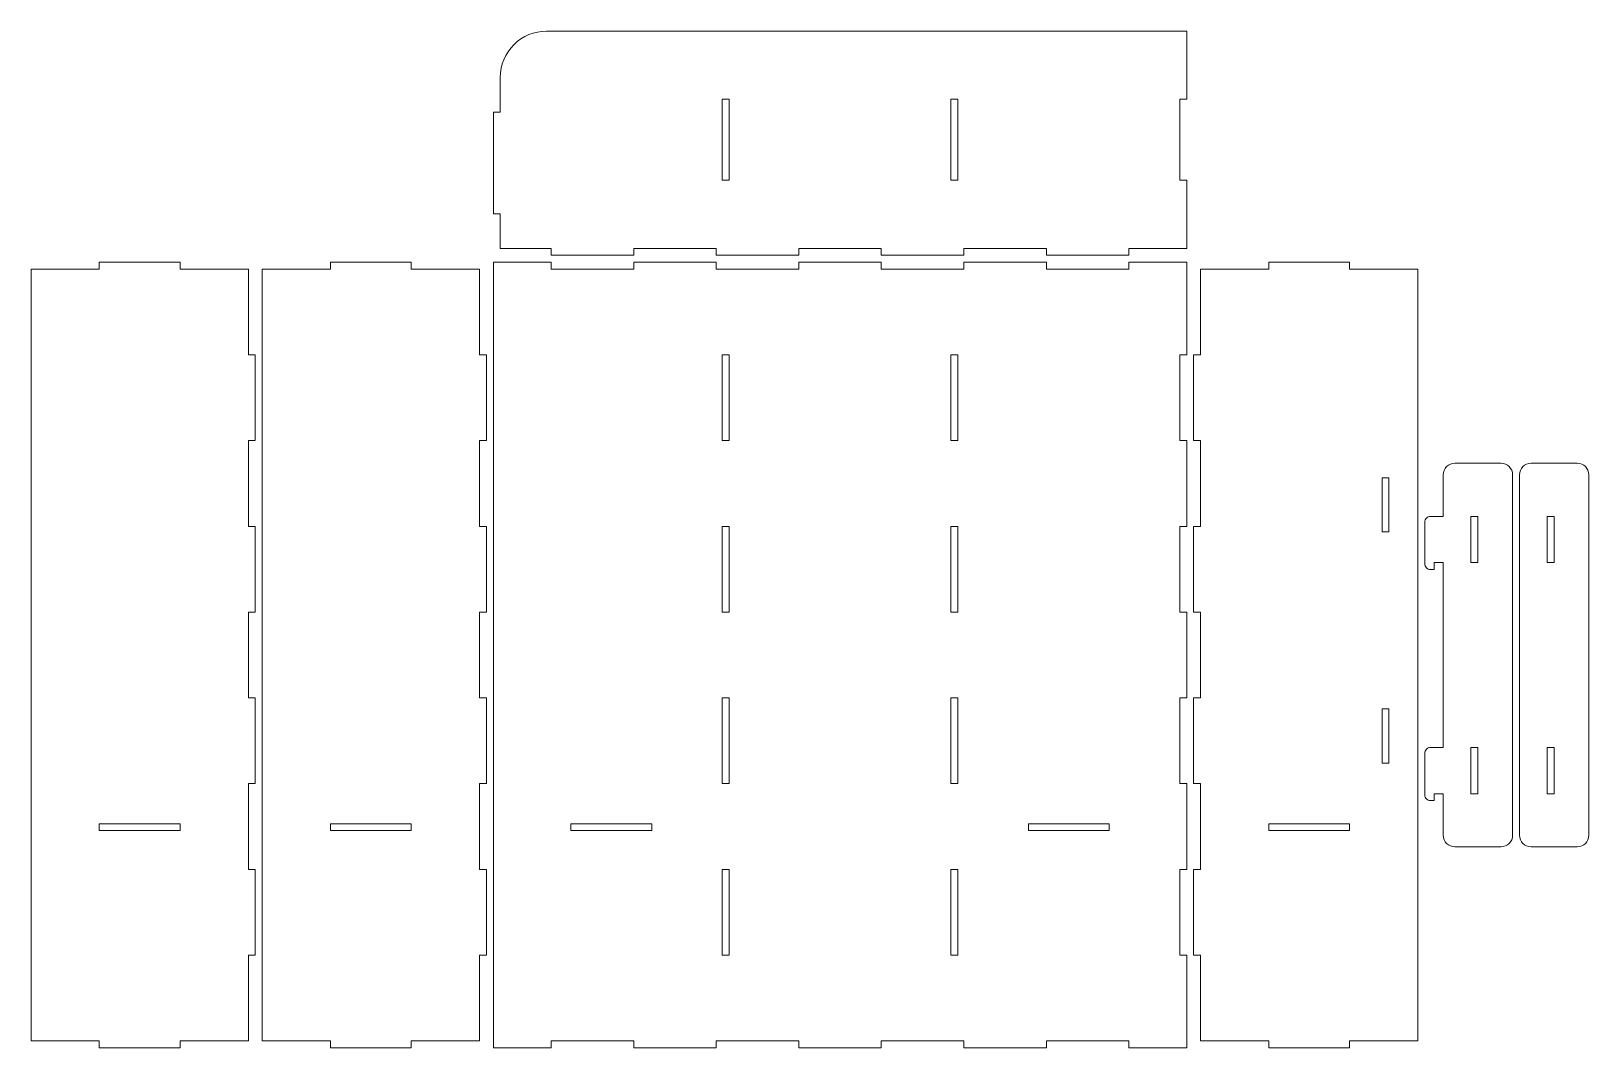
# Model space of a CAD drawing. Header units: centimetres. Extents: x -56 to 56, y -38 to 53.
# Drawn here: x -53.5 to 13.9, y 9.5 to 53.5 of the extents above; entities that cross this region are included whole.
import ezdxf

# ---------------------------------------------------------------- set-up
doc = ezdxf.new("R2010")
doc.units = ezdxf.units.CM
doc.header["$MEASUREMENT"] = 0
doc.layers.add('Camada 1', color=7, linetype='Continuous')

msp = doc.modelspace()

# ---------------------------------------------------------------- linework, layer by layer
at = {"layer": 'Camada 1', "color": 250, "lineweight": 20}
for points, knots in [([(-3.77088, 50.5141), (-3.77088, 50.5141), (-3.77088, 47.0141), (-3.77088, 47.0141), (-3.77088, 47.0141), (-3.77088, 47.0141), (-3.47088, 47.0141), (-3.47088, 47.0141), (-3.47088, 47.0141), (-3.47088, 47.0141), (-3.47088, 44.0641), (-3.47088, 44.0641), (-3.47088, 44.0641), (-3.47088, 44.0641), (-5.97088, 44.0641), (-5.97088, 44.0641), (-5.97088, 44.0641), (-5.97088, 44.0641), (-5.97088, 43.7641), (-5.97088, 43.7641), (-5.97088, 43.7641), (-5.97088, 43.7641), (-9.54231, 43.7641), (-9.54231, 43.7641), (-9.54231, 43.7641), (-9.54231, 43.7641), (-9.54231, 44.0641), (-9.54231, 44.0641), (-9.54231, 44.0641), (-9.54231, 44.0641), (-13.11374, 44.0641), (-13.11374, 44.0641), (-13.11374, 44.0641), (-13.11374, 44.0641), (-13.11374, 43.7641), (-13.11374, 43.7641), (-13.11374, 43.7641), (-13.11374, 43.7641), (-16.68517, 43.7641), (-16.68517, 43.7641), (-16.68517, 43.7641), (-16.68517, 43.7641), (-16.68517, 44.0641), (-16.68517, 44.0641), (-16.68517, 44.0641), (-16.68517, 44.0641), (-20.25659, 44.0641), (-20.25659, 44.0641), (-20.25659, 44.0641), (-20.25659, 44.0641), (-20.25659, 43.7641), (-20.25659, 43.7641), (-20.25659, 43.7641), (-20.25659, 43.7641), (-23.82802, 43.7641), (-23.82802, 43.7641), (-23.82802, 43.7641), (-23.82802, 43.7641), (-23.82802, 44.0641), (-23.82802, 44.0641), (-23.82802, 44.0641), (-23.82802, 44.0641), (-27.39945, 44.0641), (-27.39945, 44.0641), (-27.39945, 44.0641), (-27.39945, 44.0641), (-27.39945, 43.7641), (-27.39945, 43.7641), (-27.39945, 43.7641), (-27.39945, 43.7641), (-30.97088, 43.7641), (-30.97088, 43.7641), (-30.97088, 43.7641), (-30.97088, 43.7641), (-30.97088, 44.0641), (-30.97088, 44.0641), (-30.97088, 44.0641), (-30.97088, 44.0641), (-33.17088, 44.0641), (-33.17088, 44.0641), (-33.17088, 44.0641), (-33.17088, 44.0641), (-33.17088, 45.5641), (-33.17088, 45.5641), (-33.17088, 45.5641), (-33.17088, 45.5641), (-33.47088, 45.5641), (-33.47088, 45.5641), (-33.47088, 45.5641), (-33.47088, 45.5641), (-33.47088, 49.9641), (-33.47088, 49.9641), (-33.47088, 49.9641), (-33.47088, 49.9641), (-33.17088, 49.9641), (-33.17088, 49.9641), (-33.17088, 49.9641), (-33.17088, 49.9641), (-33.17088, 51.4641), (-33.17088, 51.4641), (-33.17088, 51.4641), (-33.17088, 51.99453), (-32.96017, 52.50324), (-32.58509, 52.87831), (-32.58509, 52.87831), (-32.21002, 53.25339), (-31.70131, 53.4641), (-31.17088, 53.4641), (-31.17088, 53.4641), (-31.17088, 53.4641), (-3.47088, 53.4641), (-3.47088, 53.4641), (-3.47088, 53.4641), (-3.47088, 53.4641), (-3.47088, 50.5141), (-3.47088, 50.5141), (-3.47088, 50.5141), (-3.47088, 50.5141), (-3.77088, 50.5141), (-3.77088, 50.5141)], [0, 0, 0, 0, 0.03225806, 0.03225806, 0.03225806, 0.03225806, 0.06451613, 0.06451613, 0.06451613, 0.06451613, 0.09677419, 0.09677419, 0.09677419, 0.09677419, 0.12903226, 0.12903226, 0.12903226, 0.12903226, 0.16129032, 0.16129032, 0.16129032, 0.16129032, 0.19354839, 0.19354839, 0.19354839, 0.19354839, 0.22580645, 0.22580645, 0.22580645, 0.22580645, 0.25806452, 0.25806452, 0.25806452, 0.25806452, 0.29032258, 0.29032258, 0.29032258, 0.29032258, 0.32258065, 0.32258065, 0.32258065, 0.32258065, 0.35483871, 0.35483871, 0.35483871, 0.35483871, 0.38709677, 0.38709677, 0.38709677, 0.38709677, 0.41935484, 0.41935484, 0.41935484, 0.41935484, 0.4516129, 0.4516129, 0.4516129, 0.4516129, 0.48387097, 0.48387097, 0.48387097, 0.48387097, 0.51612903, 0.51612903, 0.51612903, 0.51612903, 0.5483871, 0.5483871, 0.5483871, 0.5483871, 0.58064516, 0.58064516, 0.58064516, 0.58064516, 0.61290323, 0.61290323, 0.61290323, 0.61290323, 0.64516129, 0.64516129, 0.64516129, 0.64516129, 0.67741935, 0.67741935, 0.67741935, 0.67741935, 0.70967742, 0.70967742, 0.70967742, 0.70967742, 0.74193548, 0.74193548, 0.74193548, 0.74193548, 0.77419355, 0.77419355, 0.77419355, 0.77419355, 0.80645161, 0.80645161, 0.80645161, 0.80645161, 0.83870968, 0.83870968, 0.83870968, 0.83870968, 0.87096774, 0.87096774, 0.87096774, 0.87096774, 0.90322581, 0.90322581, 0.90322581, 0.90322581, 0.93548387, 0.93548387, 0.93548387, 0.93548387, 1, 1, 1, 1]), ([(-23.27088, 47.0141), (-23.27088, 47.0141), (-23.27088, 50.5141), (-23.27088, 50.5141), (-23.27088, 50.5141), (-23.27088, 50.5141), (-23.57088, 50.5141), (-23.57088, 50.5141), (-23.57088, 50.5141), (-23.57088, 50.5141), (-23.57088, 47.0141), (-23.57088, 47.0141), (-23.57088, 47.0141), (-23.57088, 47.0141), (-23.27088, 47.0141), (-23.27088, 47.0141)], [0, 0, 0, 0, 0.2, 0.2, 0.2, 0.2, 0.4, 0.4, 0.4, 0.4, 0.6, 0.6, 0.6, 0.6, 1, 1, 1, 1]), ([(-13.37088, 47.0141), (-13.37088, 47.0141), (-13.37088, 50.5141), (-13.37088, 50.5141), (-13.37088, 50.5141), (-13.37088, 50.5141), (-13.67088, 50.5141), (-13.67088, 50.5141), (-13.67088, 50.5141), (-13.67088, 50.5141), (-13.67088, 47.0141), (-13.67088, 47.0141), (-13.67088, 47.0141), (-13.67088, 47.0141), (-13.37088, 47.0141), (-13.37088, 47.0141)], [0, 0, 0, 0, 0.2, 0.2, 0.2, 0.2, 0.4, 0.4, 0.4, 0.4, 0.6, 0.6, 0.6, 0.6, 1, 1, 1, 1]), ([(-53.47088, 43.1641), (-53.47088, 43.1641), (-53.47088, 9.7641), (-53.47088, 9.7641), (-53.47088, 9.7641), (-53.47088, 9.7641), (-50.52088, 9.7641), (-50.52088, 9.7641), (-50.52088, 9.7641), (-50.52088, 9.7641), (-50.52088, 9.4641), (-50.52088, 9.4641), (-50.52088, 9.4641), (-50.52088, 9.4641), (-47.02088, 9.4641), (-47.02088, 9.4641), (-47.02088, 9.4641), (-47.02088, 9.4641), (-47.02088, 9.7641), (-47.02088, 9.7641), (-47.02088, 9.7641), (-47.02088, 9.7641), (-44.07088, 9.7641), (-44.07088, 9.7641), (-44.07088, 9.7641), (-44.07088, 9.7641), (-44.07088, 13.47588), (-44.07088, 13.47588), (-44.07088, 13.47588), (-44.07088, 13.47588), (-43.77088, 13.47588), (-43.77088, 13.47588), (-43.77088, 13.47588), (-43.77088, 13.47588), (-43.77088, 17.18699), (-43.77088, 17.18699), (-43.77088, 17.18699), (-43.77088, 17.18699), (-44.07088, 17.18699), (-44.07088, 17.18699), (-44.07088, 17.18699), (-44.07088, 17.18699), (-44.07088, 20.89788), (-44.07088, 20.89788), (-44.07088, 20.89788), (-44.07088, 20.89788), (-43.77088, 20.89788), (-43.77088, 20.89788), (-43.77088, 20.89788), (-43.77088, 20.89788), (-43.77088, 24.60899), (-43.77088, 24.60899), (-43.77088, 24.60899), (-43.77088, 24.60899), (-44.07088, 24.60899), (-44.07088, 24.60899), (-44.07088, 24.60899), (-44.07088, 24.60899), (-44.07088, 28.31988), (-44.07088, 28.31988), (-44.07088, 28.31988), (-44.07088, 28.31988), (-43.77088, 28.31988), (-43.77088, 28.31988), (-43.77088, 28.31988), (-43.77088, 28.31988), (-43.77088, 32.03099), (-43.77088, 32.03099), (-43.77088, 32.03099), (-43.77088, 32.03099), (-44.07088, 32.03099), (-44.07088, 32.03099), (-44.07088, 32.03099), (-44.07088, 32.03099), (-44.07088, 35.74188), (-44.07088, 35.74188), (-44.07088, 35.74188), (-44.07088, 35.74188), (-43.77088, 35.74188), (-43.77088, 35.74188), (-43.77088, 35.74188), (-43.77088, 35.74188), (-43.77088, 39.45299), (-43.77088, 39.45299), (-43.77088, 39.45299), (-43.77088, 39.45299), (-44.07088, 39.45299), (-44.07088, 39.45299), (-44.07088, 39.45299), (-44.07088, 39.45299), (-44.07088, 43.1641), (-44.07088, 43.1641), (-44.07088, 43.1641), (-44.07088, 43.1641), (-47.02088, 43.1641), (-47.02088, 43.1641), (-47.02088, 43.1641), (-47.02088, 43.1641), (-47.02088, 43.4641), (-47.02088, 43.4641), (-47.02088, 43.4641), (-47.02088, 43.4641), (-50.52088, 43.4641), (-50.52088, 43.4641), (-50.52088, 43.4641), (-50.52088, 43.4641), (-50.52088, 43.1641), (-50.52088, 43.1641), (-50.52088, 43.1641), (-50.52088, 43.1641), (-53.47088, 43.1641), (-53.47088, 43.1641)], [0, 0, 0, 0, 0.03448276, 0.03448276, 0.03448276, 0.03448276, 0.06896552, 0.06896552, 0.06896552, 0.06896552, 0.10344828, 0.10344828, 0.10344828, 0.10344828, 0.13793103, 0.13793103, 0.13793103, 0.13793103, 0.17241379, 0.17241379, 0.17241379, 0.17241379, 0.20689655, 0.20689655, 0.20689655, 0.20689655, 0.24137931, 0.24137931, 0.24137931, 0.24137931, 0.27586207, 0.27586207, 0.27586207, 0.27586207, 0.31034483, 0.31034483, 0.31034483, 0.31034483, 0.34482759, 0.34482759, 0.34482759, 0.34482759, 0.37931034, 0.37931034, 0.37931034, 0.37931034, 0.4137931, 0.4137931, 0.4137931, 0.4137931, 0.44827586, 0.44827586, 0.44827586, 0.44827586, 0.48275862, 0.48275862, 0.48275862, 0.48275862, 0.51724138, 0.51724138, 0.51724138, 0.51724138, 0.55172414, 0.55172414, 0.55172414, 0.55172414, 0.5862069, 0.5862069, 0.5862069, 0.5862069, 0.62068966, 0.62068966, 0.62068966, 0.62068966, 0.65517241, 0.65517241, 0.65517241, 0.65517241, 0.68965517, 0.68965517, 0.68965517, 0.68965517, 0.72413793, 0.72413793, 0.72413793, 0.72413793, 0.75862069, 0.75862069, 0.75862069, 0.75862069, 0.79310345, 0.79310345, 0.79310345, 0.79310345, 0.82758621, 0.82758621, 0.82758621, 0.82758621, 0.86206897, 0.86206897, 0.86206897, 0.86206897, 0.89655172, 0.89655172, 0.89655172, 0.89655172, 0.93103448, 0.93103448, 0.93103448, 0.93103448, 1, 1, 1, 1]), ([(-43.47088, 43.1641), (-43.47088, 43.1641), (-43.47088, 9.7641), (-43.47088, 9.7641), (-43.47088, 9.7641), (-43.47088, 9.7641), (-40.52088, 9.7641), (-40.52088, 9.7641), (-40.52088, 9.7641), (-40.52088, 9.7641), (-40.52088, 9.4641), (-40.52088, 9.4641), (-40.52088, 9.4641), (-40.52088, 9.4641), (-37.02088, 9.4641), (-37.02088, 9.4641), (-37.02088, 9.4641), (-37.02088, 9.4641), (-37.02088, 9.7641), (-37.02088, 9.7641), (-37.02088, 9.7641), (-37.02088, 9.7641), (-34.07088, 9.7641), (-34.07088, 9.7641), (-34.07088, 9.7641), (-34.07088, 9.7641), (-34.07088, 13.47588), (-34.07088, 13.47588), (-34.07088, 13.47588), (-34.07088, 13.47588), (-33.77088, 13.47588), (-33.77088, 13.47588), (-33.77088, 13.47588), (-33.77088, 13.47588), (-33.77088, 17.18699), (-33.77088, 17.18699), (-33.77088, 17.18699), (-33.77088, 17.18699), (-34.07088, 17.18699), (-34.07088, 17.18699), (-34.07088, 17.18699), (-34.07088, 17.18699), (-34.07088, 20.89788), (-34.07088, 20.89788), (-34.07088, 20.89788), (-34.07088, 20.89788), (-33.77088, 20.89788), (-33.77088, 20.89788), (-33.77088, 20.89788), (-33.77088, 20.89788), (-33.77088, 24.60899), (-33.77088, 24.60899), (-33.77088, 24.60899), (-33.77088, 24.60899), (-34.07088, 24.60899), (-34.07088, 24.60899), (-34.07088, 24.60899), (-34.07088, 24.60899), (-34.07088, 28.31988), (-34.07088, 28.31988), (-34.07088, 28.31988), (-34.07088, 28.31988), (-33.77088, 28.31988), (-33.77088, 28.31988), (-33.77088, 28.31988), (-33.77088, 28.31988), (-33.77088, 32.03099), (-33.77088, 32.03099), (-33.77088, 32.03099), (-33.77088, 32.03099), (-34.07088, 32.03099), (-34.07088, 32.03099), (-34.07088, 32.03099), (-34.07088, 32.03099), (-34.07088, 35.74188), (-34.07088, 35.74188), (-34.07088, 35.74188), (-34.07088, 35.74188), (-33.77088, 35.74188), (-33.77088, 35.74188), (-33.77088, 35.74188), (-33.77088, 35.74188), (-33.77088, 39.45299), (-33.77088, 39.45299), (-33.77088, 39.45299), (-33.77088, 39.45299), (-34.07088, 39.45299), (-34.07088, 39.45299), (-34.07088, 39.45299), (-34.07088, 39.45299), (-34.07088, 43.1641), (-34.07088, 43.1641), (-34.07088, 43.1641), (-34.07088, 43.1641), (-37.02088, 43.1641), (-37.02088, 43.1641), (-37.02088, 43.1641), (-37.02088, 43.1641), (-37.02088, 43.4641), (-37.02088, 43.4641), (-37.02088, 43.4641), (-37.02088, 43.4641), (-40.52088, 43.4641), (-40.52088, 43.4641), (-40.52088, 43.4641), (-40.52088, 43.4641), (-40.52088, 43.1641), (-40.52088, 43.1641), (-40.52088, 43.1641), (-40.52088, 43.1641), (-43.47088, 43.1641), (-43.47088, 43.1641)], [0, 0, 0, 0, 0.03448276, 0.03448276, 0.03448276, 0.03448276, 0.06896552, 0.06896552, 0.06896552, 0.06896552, 0.10344828, 0.10344828, 0.10344828, 0.10344828, 0.13793103, 0.13793103, 0.13793103, 0.13793103, 0.17241379, 0.17241379, 0.17241379, 0.17241379, 0.20689655, 0.20689655, 0.20689655, 0.20689655, 0.24137931, 0.24137931, 0.24137931, 0.24137931, 0.27586207, 0.27586207, 0.27586207, 0.27586207, 0.31034483, 0.31034483, 0.31034483, 0.31034483, 0.34482759, 0.34482759, 0.34482759, 0.34482759, 0.37931034, 0.37931034, 0.37931034, 0.37931034, 0.4137931, 0.4137931, 0.4137931, 0.4137931, 0.44827586, 0.44827586, 0.44827586, 0.44827586, 0.48275862, 0.48275862, 0.48275862, 0.48275862, 0.51724138, 0.51724138, 0.51724138, 0.51724138, 0.55172414, 0.55172414, 0.55172414, 0.55172414, 0.5862069, 0.5862069, 0.5862069, 0.5862069, 0.62068966, 0.62068966, 0.62068966, 0.62068966, 0.65517241, 0.65517241, 0.65517241, 0.65517241, 0.68965517, 0.68965517, 0.68965517, 0.68965517, 0.72413793, 0.72413793, 0.72413793, 0.72413793, 0.75862069, 0.75862069, 0.75862069, 0.75862069, 0.79310345, 0.79310345, 0.79310345, 0.79310345, 0.82758621, 0.82758621, 0.82758621, 0.82758621, 0.86206897, 0.86206897, 0.86206897, 0.86206897, 0.89655172, 0.89655172, 0.89655172, 0.89655172, 0.93103448, 0.93103448, 0.93103448, 0.93103448, 1, 1, 1, 1]), ([(-3.47088, 9.4641), (-3.47088, 9.4641), (-3.47088, 13.47588), (-3.47088, 13.47588), (-3.47088, 13.47588), (-3.47088, 13.47588), (-3.77088, 13.47588), (-3.77088, 13.47588), (-3.77088, 13.47588), (-3.77088, 13.47588), (-3.77088, 17.18699), (-3.77088, 17.18699), (-3.77088, 17.18699), (-3.77088, 17.18699), (-3.47088, 17.18699), (-3.47088, 17.18699), (-3.47088, 17.18699), (-3.47088, 17.18699), (-3.47088, 20.89788), (-3.47088, 20.89788), (-3.47088, 20.89788), (-3.47088, 20.89788), (-3.77088, 20.89788), (-3.77088, 20.89788), (-3.77088, 20.89788), (-3.77088, 20.89788), (-3.77088, 24.60899), (-3.77088, 24.60899), (-3.77088, 24.60899), (-3.77088, 24.60899), (-3.47088, 24.60899), (-3.47088, 24.60899), (-3.47088, 24.60899), (-3.47088, 24.60899), (-3.47088, 28.31988), (-3.47088, 28.31988), (-3.47088, 28.31988), (-3.47088, 28.31988), (-3.77088, 28.31988), (-3.77088, 28.31988), (-3.77088, 28.31988), (-3.77088, 28.31988), (-3.77088, 32.03099), (-3.77088, 32.03099), (-3.77088, 32.03099), (-3.77088, 32.03099), (-3.47088, 32.03099), (-3.47088, 32.03099), (-3.47088, 32.03099), (-3.47088, 32.03099), (-3.47088, 35.74188), (-3.47088, 35.74188), (-3.47088, 35.74188), (-3.47088, 35.74188), (-3.77088, 35.74188), (-3.77088, 35.74188), (-3.77088, 35.74188), (-3.77088, 35.74188), (-3.77088, 39.45299), (-3.77088, 39.45299), (-3.77088, 39.45299), (-3.77088, 39.45299), (-3.47088, 39.45299), (-3.47088, 39.45299), (-3.47088, 39.45299), (-3.47088, 39.45299), (-3.47088, 43.4641), (-3.47088, 43.4641), (-3.47088, 43.4641), (-3.47088, 43.4641), (-5.97088, 43.4641), (-5.97088, 43.4641), (-5.97088, 43.4641), (-5.97088, 43.4641), (-5.97088, 43.1641), (-5.97088, 43.1641), (-5.97088, 43.1641), (-5.97088, 43.1641), (-9.54231, 43.1641), (-9.54231, 43.1641), (-9.54231, 43.1641), (-9.54231, 43.1641), (-9.54231, 43.4641), (-9.54231, 43.4641), (-9.54231, 43.4641), (-9.54231, 43.4641), (-13.11374, 43.4641), (-13.11374, 43.4641), (-13.11374, 43.4641), (-13.11374, 43.4641), (-13.11374, 43.1641), (-13.11374, 43.1641), (-13.11374, 43.1641), (-13.11374, 43.1641), (-16.68517, 43.1641), (-16.68517, 43.1641), (-16.68517, 43.1641), (-16.68517, 43.1641), (-16.68517, 43.4641), (-16.68517, 43.4641), (-16.68517, 43.4641), (-16.68517, 43.4641), (-20.25659, 43.4641), (-20.25659, 43.4641), (-20.25659, 43.4641), (-20.25659, 43.4641), (-20.25659, 43.1641), (-20.25659, 43.1641), (-20.25659, 43.1641), (-20.25659, 43.1641), (-23.82802, 43.1641), (-23.82802, 43.1641), (-23.82802, 43.1641), (-23.82802, 43.1641), (-23.82802, 43.4641), (-23.82802, 43.4641), (-23.82802, 43.4641), (-23.82802, 43.4641), (-27.39945, 43.4641), (-27.39945, 43.4641), (-27.39945, 43.4641), (-27.39945, 43.4641), (-27.39945, 43.1641), (-27.39945, 43.1641), (-27.39945, 43.1641), (-27.39945, 43.1641), (-30.97088, 43.1641), (-30.97088, 43.1641), (-30.97088, 43.1641), (-30.97088, 43.1641), (-30.97088, 43.4641), (-30.97088, 43.4641), (-30.97088, 43.4641), (-30.97088, 43.4641), (-33.47088, 43.4641), (-33.47088, 43.4641), (-33.47088, 43.4641), (-33.47088, 43.4641), (-33.47088, 9.4641), (-33.47088, 9.4641), (-33.47088, 9.4641), (-33.47088, 9.4641), (-30.97088, 9.4641), (-30.97088, 9.4641), (-30.97088, 9.4641), (-30.97088, 9.4641), (-30.97088, 9.7641), (-30.97088, 9.7641), (-30.97088, 9.7641), (-30.97088, 9.7641), (-27.39945, 9.7641), (-27.39945, 9.7641), (-27.39945, 9.7641), (-27.39945, 9.7641), (-27.39945, 9.4641), (-27.39945, 9.4641), (-27.39945, 9.4641), (-27.39945, 9.4641), (-23.82802, 9.4641), (-23.82802, 9.4641), (-23.82802, 9.4641), (-23.82802, 9.4641), (-23.82802, 9.7641), (-23.82802, 9.7641), (-23.82802, 9.7641), (-23.82802, 9.7641), (-20.25659, 9.7641), (-20.25659, 9.7641), (-20.25659, 9.7641), (-20.25659, 9.7641), (-20.25659, 9.4641), (-20.25659, 9.4641), (-20.25659, 9.4641), (-20.25659, 9.4641), (-16.68517, 9.4641), (-16.68517, 9.4641), (-16.68517, 9.4641), (-16.68517, 9.4641), (-16.68517, 9.7641), (-16.68517, 9.7641), (-16.68517, 9.7641), (-16.68517, 9.7641), (-13.11374, 9.7641), (-13.11374, 9.7641), (-13.11374, 9.7641), (-13.11374, 9.7641), (-13.11374, 9.4641), (-13.11374, 9.4641), (-13.11374, 9.4641), (-13.11374, 9.4641), (-9.54231, 9.4641), (-9.54231, 9.4641), (-9.54231, 9.4641), (-9.54231, 9.4641), (-9.54231, 9.7641), (-9.54231, 9.7641), (-9.54231, 9.7641), (-9.54231, 9.7641), (-5.97088, 9.7641), (-5.97088, 9.7641), (-5.97088, 9.7641), (-5.97088, 9.7641), (-5.97088, 9.4641), (-5.97088, 9.4641), (-5.97088, 9.4641), (-5.97088, 9.4641), (-3.47088, 9.4641), (-3.47088, 9.4641)], [0, 0, 0, 0, 0.01886792, 0.01886792, 0.01886792, 0.01886792, 0.03773585, 0.03773585, 0.03773585, 0.03773585, 0.05660377, 0.05660377, 0.05660377, 0.05660377, 0.0754717, 0.0754717, 0.0754717, 0.0754717, 0.09433962, 0.09433962, 0.09433962, 0.09433962, 0.11320755, 0.11320755, 0.11320755, 0.11320755, 0.13207547, 0.13207547, 0.13207547, 0.13207547, 0.1509434, 0.1509434, 0.1509434, 0.1509434, 0.16981132, 0.16981132, 0.16981132, 0.16981132, 0.18867925, 0.18867925, 0.18867925, 0.18867925, 0.20754717, 0.20754717, 0.20754717, 0.20754717, 0.22641509, 0.22641509, 0.22641509, 0.22641509, 0.24528302, 0.24528302, 0.24528302, 0.24528302, 0.26415094, 0.26415094, 0.26415094, 0.26415094, 0.28301887, 0.28301887, 0.28301887, 0.28301887, 0.30188679, 0.30188679, 0.30188679, 0.30188679, 0.32075472, 0.32075472, 0.32075472, 0.32075472, 0.33962264, 0.33962264, 0.33962264, 0.33962264, 0.35849057, 0.35849057, 0.35849057, 0.35849057, 0.37735849, 0.37735849, 0.37735849, 0.37735849, 0.39622642, 0.39622642, 0.39622642, 0.39622642, 0.41509434, 0.41509434, 0.41509434, 0.41509434, 0.43396226, 0.43396226, 0.43396226, 0.43396226, 0.45283019, 0.45283019, 0.45283019, 0.45283019, 0.47169811, 0.47169811, 0.47169811, 0.47169811, 0.49056604, 0.49056604, 0.49056604, 0.49056604, 0.50943396, 0.50943396, 0.50943396, 0.50943396, 0.52830189, 0.52830189, 0.52830189, 0.52830189, 0.54716981, 0.54716981, 0.54716981, 0.54716981, 0.56603774, 0.56603774, 0.56603774, 0.56603774, 0.58490566, 0.58490566, 0.58490566, 0.58490566, 0.60377358, 0.60377358, 0.60377358, 0.60377358, 0.62264151, 0.62264151, 0.62264151, 0.62264151, 0.64150943, 0.64150943, 0.64150943, 0.64150943, 0.66037736, 0.66037736, 0.66037736, 0.66037736, 0.67924528, 0.67924528, 0.67924528, 0.67924528, 0.69811321, 0.69811321, 0.69811321, 0.69811321, 0.71698113, 0.71698113, 0.71698113, 0.71698113, 0.73584906, 0.73584906, 0.73584906, 0.73584906, 0.75471698, 0.75471698, 0.75471698, 0.75471698, 0.77358491, 0.77358491, 0.77358491, 0.77358491, 0.79245283, 0.79245283, 0.79245283, 0.79245283, 0.81132075, 0.81132075, 0.81132075, 0.81132075, 0.83018868, 0.83018868, 0.83018868, 0.83018868, 0.8490566, 0.8490566, 0.8490566, 0.8490566, 0.86792453, 0.86792453, 0.86792453, 0.86792453, 0.88679245, 0.88679245, 0.88679245, 0.88679245, 0.90566038, 0.90566038, 0.90566038, 0.90566038, 0.9245283, 0.9245283, 0.9245283, 0.9245283, 0.94339623, 0.94339623, 0.94339623, 0.94339623, 0.96226415, 0.96226415, 0.96226415, 0.96226415, 1, 1, 1, 1]), ([(6.52912, 9.7641), (6.52912, 9.7641), (3.57912, 9.7641), (3.57912, 9.7641), (3.57912, 9.7641), (3.57912, 9.7641), (3.57912, 9.4641), (3.57912, 9.4641), (3.57912, 9.4641), (3.57912, 9.4641), (0.07912, 9.4641), (0.07912, 9.4641), (0.07912, 9.4641), (0.07912, 9.4641), (0.07912, 9.7641), (0.07912, 9.7641), (0.07912, 9.7641), (0.07912, 9.7641), (-2.87088, 9.7641), (-2.87088, 9.7641), (-2.87088, 9.7641), (-2.87088, 9.7641), (-2.87088, 13.47588), (-2.87088, 13.47588), (-2.87088, 13.47588), (-2.87088, 13.47588), (-3.17088, 13.47588), (-3.17088, 13.47588), (-3.17088, 13.47588), (-3.17088, 13.47588), (-3.17088, 17.18699), (-3.17088, 17.18699), (-3.17088, 17.18699), (-3.17088, 17.18699), (-2.87088, 17.18699), (-2.87088, 17.18699), (-2.87088, 17.18699), (-2.87088, 17.18699), (-2.87088, 20.89788), (-2.87088, 20.89788), (-2.87088, 20.89788), (-2.87088, 20.89788), (-3.17088, 20.89788), (-3.17088, 20.89788), (-3.17088, 20.89788), (-3.17088, 20.89788), (-3.17088, 24.60899), (-3.17088, 24.60899), (-3.17088, 24.60899), (-3.17088, 24.60899), (-2.87088, 24.60899), (-2.87088, 24.60899), (-2.87088, 24.60899), (-2.87088, 24.60899), (-2.87088, 28.31988), (-2.87088, 28.31988), (-2.87088, 28.31988), (-2.87088, 28.31988), (-3.17088, 28.31988), (-3.17088, 28.31988), (-3.17088, 28.31988), (-3.17088, 28.31988), (-3.17088, 32.03099), (-3.17088, 32.03099), (-3.17088, 32.03099), (-3.17088, 32.03099), (-2.87088, 32.03099), (-2.87088, 32.03099), (-2.87088, 32.03099), (-2.87088, 32.03099), (-2.87088, 35.74188), (-2.87088, 35.74188), (-2.87088, 35.74188), (-2.87088, 35.74188), (-3.17088, 35.74188), (-3.17088, 35.74188), (-3.17088, 35.74188), (-3.17088, 35.74188), (-3.17088, 39.45299), (-3.17088, 39.45299), (-3.17088, 39.45299), (-3.17088, 39.45299), (-2.87088, 39.45299), (-2.87088, 39.45299), (-2.87088, 39.45299), (-2.87088, 39.45299), (-2.87088, 43.1641), (-2.87088, 43.1641), (-2.87088, 43.1641), (-2.87088, 43.1641), (0.07912, 43.1641), (0.07912, 43.1641), (0.07912, 43.1641), (0.07912, 43.1641), (0.07912, 43.4641), (0.07912, 43.4641), (0.07912, 43.4641), (0.07912, 43.4641), (3.57912, 43.4641), (3.57912, 43.4641), (3.57912, 43.4641), (3.57912, 43.4641), (3.57912, 43.1641), (3.57912, 43.1641), (3.57912, 43.1641), (3.57912, 43.1641), (6.52912, 43.1641), (6.52912, 43.1641), (6.52912, 43.1641), (6.52912, 43.1641), (6.52912, 9.7641), (6.52912, 9.7641)], [0, 0, 0, 0, 0.03448276, 0.03448276, 0.03448276, 0.03448276, 0.06896552, 0.06896552, 0.06896552, 0.06896552, 0.10344828, 0.10344828, 0.10344828, 0.10344828, 0.13793103, 0.13793103, 0.13793103, 0.13793103, 0.17241379, 0.17241379, 0.17241379, 0.17241379, 0.20689655, 0.20689655, 0.20689655, 0.20689655, 0.24137931, 0.24137931, 0.24137931, 0.24137931, 0.27586207, 0.27586207, 0.27586207, 0.27586207, 0.31034483, 0.31034483, 0.31034483, 0.31034483, 0.34482759, 0.34482759, 0.34482759, 0.34482759, 0.37931034, 0.37931034, 0.37931034, 0.37931034, 0.4137931, 0.4137931, 0.4137931, 0.4137931, 0.44827586, 0.44827586, 0.44827586, 0.44827586, 0.48275862, 0.48275862, 0.48275862, 0.48275862, 0.51724138, 0.51724138, 0.51724138, 0.51724138, 0.55172414, 0.55172414, 0.55172414, 0.55172414, 0.5862069, 0.5862069, 0.5862069, 0.5862069, 0.62068966, 0.62068966, 0.62068966, 0.62068966, 0.65517241, 0.65517241, 0.65517241, 0.65517241, 0.68965517, 0.68965517, 0.68965517, 0.68965517, 0.72413793, 0.72413793, 0.72413793, 0.72413793, 0.75862069, 0.75862069, 0.75862069, 0.75862069, 0.79310345, 0.79310345, 0.79310345, 0.79310345, 0.82758621, 0.82758621, 0.82758621, 0.82758621, 0.86206897, 0.86206897, 0.86206897, 0.86206897, 0.89655172, 0.89655172, 0.89655172, 0.89655172, 0.93103448, 0.93103448, 0.93103448, 0.93103448, 1, 1, 1, 1]), ([(-23.27088, 39.45299), (-23.27088, 39.45299), (-23.27088, 35.74188), (-23.27088, 35.74188), (-23.27088, 35.74188), (-23.27088, 35.74188), (-23.57088, 35.74188), (-23.57088, 35.74188), (-23.57088, 35.74188), (-23.57088, 35.74188), (-23.57088, 39.45299), (-23.57088, 39.45299), (-23.57088, 39.45299), (-23.57088, 39.45299), (-23.27088, 39.45299), (-23.27088, 39.45299)], [0, 0, 0, 0, 0.2, 0.2, 0.2, 0.2, 0.4, 0.4, 0.4, 0.4, 0.6, 0.6, 0.6, 0.6, 1, 1, 1, 1]), ([(-13.37088, 39.45299), (-13.37088, 39.45299), (-13.37088, 35.74188), (-13.37088, 35.74188), (-13.37088, 35.74188), (-13.37088, 35.74188), (-13.67088, 35.74188), (-13.67088, 35.74188), (-13.67088, 35.74188), (-13.67088, 35.74188), (-13.67088, 39.45299), (-13.67088, 39.45299), (-13.67088, 39.45299), (-13.67088, 39.45299), (-13.37088, 39.45299), (-13.37088, 39.45299)], [0, 0, 0, 0, 0.2, 0.2, 0.2, 0.2, 0.4, 0.4, 0.4, 0.4, 0.6, 0.6, 0.6, 0.6, 1, 1, 1, 1]), ([(10.62912, 18.6641), (10.62912, 18.6641), (10.62912, 34.2641), (10.62912, 34.2641), (10.62912, 34.2641), (10.62912, 34.54024), (10.40526, 34.7641), (10.12912, 34.7641), (10.12912, 34.7641), (10.12912, 34.7641), (8.12912, 34.7641), (8.12912, 34.7641), (8.12912, 34.7641), (7.99651, 34.7641), (7.86933, 34.71142), (7.77557, 34.61765), (7.77557, 34.61765), (7.6818, 34.52389), (7.62912, 34.39671), (7.62912, 34.2641), (7.62912, 34.2641), (7.62912, 34.2641), (7.62912, 32.4641), (7.62912, 32.4641), (7.62912, 32.4641), (7.62912, 32.4641), (7.07912, 32.4641), (7.07912, 32.4641), (7.07912, 32.4641), (7.01282, 32.4641), (6.94923, 32.43776), (6.90234, 32.39088), (6.90234, 32.39088), (6.85546, 32.34399), (6.82912, 32.2804), (6.82912, 32.2141), (6.82912, 32.2141), (6.82912, 32.2141), (6.82912, 30.4141), (6.82912, 30.4141), (6.82912, 30.4141), (6.82912, 30.3478), (6.85546, 30.28421), (6.90234, 30.23732), (6.90234, 30.23732), (6.94923, 30.19044), (7.01282, 30.1641), (7.07912, 30.1641), (7.07912, 30.1641), (7.07912, 30.1641), (7.22912, 30.1641), (7.22912, 30.1641), (7.22912, 30.1641), (7.22912, 30.1641), (7.22912, 30.4641), (7.22912, 30.4641), (7.22912, 30.4641), (7.22912, 30.4641), (7.62912, 30.4641), (7.62912, 30.4641), (7.62912, 30.4641), (7.62912, 30.4641), (7.62912, 22.4641), (7.62912, 22.4641), (7.62912, 22.4641), (7.62912, 22.4641), (7.07912, 22.4641), (7.07912, 22.4641), (7.07912, 22.4641), (7.01282, 22.4641), (6.94923, 22.43776), (6.90234, 22.39088), (6.90234, 22.39088), (6.85546, 22.34399), (6.82912, 22.2804), (6.82912, 22.2141), (6.82912, 22.2141), (6.82912, 22.2141), (6.82912, 20.4141), (6.82912, 20.4141), (6.82912, 20.4141), (6.82912, 20.3478), (6.85546, 20.28421), (6.90234, 20.23732), (6.90234, 20.23732), (6.94923, 20.19044), (7.01282, 20.1641), (7.07912, 20.1641), (7.07912, 20.1641), (7.07912, 20.1641), (7.22912, 20.1641), (7.22912, 20.1641), (7.22912, 20.1641), (7.22912, 20.1641), (7.22912, 20.4641), (7.22912, 20.4641), (7.22912, 20.4641), (7.22912, 20.4641), (7.62912, 20.4641), (7.62912, 20.4641), (7.62912, 20.4641), (7.62912, 20.4641), (7.62912, 18.6641), (7.62912, 18.6641), (7.62912, 18.6641), (7.62912, 18.53149), (7.6818, 18.40431), (7.77557, 18.31055), (7.77557, 18.31055), (7.86933, 18.21678), (7.99651, 18.1641), (8.12912, 18.1641), (8.12912, 18.1641), (8.12912, 18.1641), (10.12912, 18.1641), (10.12912, 18.1641), (10.12912, 18.1641), (10.26173, 18.1641), (10.38891, 18.21678), (10.48267, 18.31055), (10.48267, 18.31055), (10.57644, 18.40431), (10.62912, 18.53149), (10.62912, 18.6641)], [0, 0, 0, 0, 0.03125, 0.03125, 0.03125, 0.03125, 0.0625, 0.0625, 0.0625, 0.0625, 0.09375, 0.09375, 0.09375, 0.09375, 0.125, 0.125, 0.125, 0.125, 0.15625, 0.15625, 0.15625, 0.15625, 0.1875, 0.1875, 0.1875, 0.1875, 0.21875, 0.21875, 0.21875, 0.21875, 0.25, 0.25, 0.25, 0.25, 0.28125, 0.28125, 0.28125, 0.28125, 0.3125, 0.3125, 0.3125, 0.3125, 0.34375, 0.34375, 0.34375, 0.34375, 0.375, 0.375, 0.375, 0.375, 0.40625, 0.40625, 0.40625, 0.40625, 0.4375, 0.4375, 0.4375, 0.4375, 0.46875, 0.46875, 0.46875, 0.46875, 0.5, 0.5, 0.5, 0.5, 0.53125, 0.53125, 0.53125, 0.53125, 0.5625, 0.5625, 0.5625, 0.5625, 0.59375, 0.59375, 0.59375, 0.59375, 0.625, 0.625, 0.625, 0.625, 0.65625, 0.65625, 0.65625, 0.65625, 0.6875, 0.6875, 0.6875, 0.6875, 0.71875, 0.71875, 0.71875, 0.71875, 0.75, 0.75, 0.75, 0.75, 0.78125, 0.78125, 0.78125, 0.78125, 0.8125, 0.8125, 0.8125, 0.8125, 0.84375, 0.84375, 0.84375, 0.84375, 0.875, 0.875, 0.875, 0.875, 0.90625, 0.90625, 0.90625, 0.90625, 0.9375, 0.9375, 0.9375, 0.9375, 1, 1, 1, 1]), ([(13.92912, 18.6641), (13.92912, 18.6641), (13.92912, 34.2641), (13.92912, 34.2641), (13.92912, 34.2641), (13.92912, 34.54024), (13.70526, 34.7641), (13.42912, 34.7641), (13.42912, 34.7641), (13.42912, 34.7641), (11.42912, 34.7641), (11.42912, 34.7641), (11.42912, 34.7641), (11.29651, 34.7641), (11.16933, 34.71142), (11.07557, 34.61765), (11.07557, 34.61765), (10.9818, 34.52389), (10.92912, 34.39671), (10.92912, 34.2641), (10.92912, 34.2641), (10.92912, 29.57023), (10.92912, 22.7176), (10.92912, 18.6641), (10.92912, 18.6641), (10.92912, 18.53149), (10.9818, 18.40431), (11.07557, 18.31055), (11.07557, 18.31055), (11.16933, 18.21678), (11.29651, 18.1641), (11.42912, 18.1641), (11.42912, 18.1641), (11.42912, 18.1641), (13.42912, 18.1641), (13.42912, 18.1641), (13.42912, 18.1641), (13.56173, 18.1641), (13.68891, 18.21678), (13.78267, 18.31055), (13.78267, 18.31055), (13.87644, 18.40431), (13.92912, 18.53149), (13.92912, 18.6641)], [0, 0, 0, 0, 0.08333333, 0.08333333, 0.08333333, 0.08333333, 0.16666667, 0.16666667, 0.16666667, 0.16666667, 0.25, 0.25, 0.25, 0.25, 0.33333333, 0.33333333, 0.33333333, 0.33333333, 0.41666667, 0.41666667, 0.41666667, 0.41666667, 0.5, 0.5, 0.5, 0.5, 0.58333333, 0.58333333, 0.58333333, 0.58333333, 0.66666667, 0.66666667, 0.66666667, 0.66666667, 0.75, 0.75, 0.75, 0.75, 0.83333333, 0.83333333, 0.83333333, 0.83333333, 1, 1, 1, 1]), ([(4.97912, 31.7891), (4.97912, 31.7891), (5.27912, 31.7891), (5.27912, 31.7891), (5.27912, 31.7891), (5.27912, 31.7891), (5.27912, 34.1391), (5.27912, 34.1391), (5.27912, 34.1391), (5.27912, 34.1391), (4.97912, 34.1391), (4.97912, 34.1391), (4.97912, 34.1391), (4.97912, 34.1391), (4.97912, 31.7891), (4.97912, 31.7891)], [0, 0, 0, 0, 0.2, 0.2, 0.2, 0.2, 0.4, 0.4, 0.4, 0.4, 0.6, 0.6, 0.6, 0.6, 1, 1, 1, 1]), ([(9.12912, 30.4641), (9.12912, 30.4641), (8.82912, 30.4641), (8.82912, 30.4641), (8.82912, 30.4641), (8.82912, 30.4641), (8.82912, 32.4641), (8.82912, 32.4641), (8.82912, 32.4641), (8.82912, 32.4641), (9.12912, 32.4641), (9.12912, 32.4641), (9.12912, 32.4641), (9.12912, 32.4641), (9.12912, 30.4641), (9.12912, 30.4641)], [0, 0, 0, 0, 0.2, 0.2, 0.2, 0.2, 0.4, 0.4, 0.4, 0.4, 0.6, 0.6, 0.6, 0.6, 1, 1, 1, 1]), ([(12.42912, 30.4641), (12.42912, 30.4641), (12.12912, 30.4641), (12.12912, 30.4641), (12.12912, 30.4641), (12.12912, 30.4641), (12.12912, 32.4641), (12.12912, 32.4641), (12.12912, 32.4641), (12.12912, 32.4641), (12.42912, 32.4641), (12.42912, 32.4641), (12.42912, 32.4641), (12.42912, 32.4641), (12.42912, 30.4641), (12.42912, 30.4641)], [0, 0, 0, 0, 0.2, 0.2, 0.2, 0.2, 0.4, 0.4, 0.4, 0.4, 0.6, 0.6, 0.6, 0.6, 1, 1, 1, 1]), ([(-23.27088, 32.03099), (-23.27088, 32.03099), (-23.27088, 28.31988), (-23.27088, 28.31988), (-23.27088, 28.31988), (-23.27088, 28.31988), (-23.57088, 28.31988), (-23.57088, 28.31988), (-23.57088, 28.31988), (-23.57088, 28.31988), (-23.57088, 32.03099), (-23.57088, 32.03099), (-23.57088, 32.03099), (-23.57088, 32.03099), (-23.27088, 32.03099), (-23.27088, 32.03099)], [0, 0, 0, 0, 0.2, 0.2, 0.2, 0.2, 0.4, 0.4, 0.4, 0.4, 0.6, 0.6, 0.6, 0.6, 1, 1, 1, 1]), ([(-13.37088, 32.03099), (-13.37088, 32.03099), (-13.37088, 28.31988), (-13.37088, 28.31988), (-13.37088, 28.31988), (-13.37088, 28.31988), (-13.67088, 28.31988), (-13.67088, 28.31988), (-13.67088, 28.31988), (-13.67088, 28.31988), (-13.67088, 32.03099), (-13.67088, 32.03099), (-13.67088, 32.03099), (-13.67088, 32.03099), (-13.37088, 32.03099), (-13.37088, 32.03099)], [0, 0, 0, 0, 0.2, 0.2, 0.2, 0.2, 0.4, 0.4, 0.4, 0.4, 0.6, 0.6, 0.6, 0.6, 1, 1, 1, 1]), ([(-23.27088, 24.60899), (-23.27088, 24.60899), (-23.27088, 20.89788), (-23.27088, 20.89788), (-23.27088, 20.89788), (-23.27088, 20.89788), (-23.57088, 20.89788), (-23.57088, 20.89788), (-23.57088, 20.89788), (-23.57088, 20.89788), (-23.57088, 24.60899), (-23.57088, 24.60899), (-23.57088, 24.60899), (-23.57088, 24.60899), (-23.27088, 24.60899), (-23.27088, 24.60899)], [0, 0, 0, 0, 0.2, 0.2, 0.2, 0.2, 0.4, 0.4, 0.4, 0.4, 0.6, 0.6, 0.6, 0.6, 1, 1, 1, 1]), ([(-13.37088, 24.60899), (-13.37088, 24.60899), (-13.37088, 20.89788), (-13.37088, 20.89788), (-13.37088, 20.89788), (-13.37088, 20.89788), (-13.67088, 20.89788), (-13.67088, 20.89788), (-13.67088, 20.89788), (-13.67088, 20.89788), (-13.67088, 24.60899), (-13.67088, 24.60899), (-13.67088, 24.60899), (-13.67088, 24.60899), (-13.37088, 24.60899), (-13.37088, 24.60899)], [0, 0, 0, 0, 0.2, 0.2, 0.2, 0.2, 0.4, 0.4, 0.4, 0.4, 0.6, 0.6, 0.6, 0.6, 1, 1, 1, 1]), ([(4.97912, 24.1391), (4.97912, 24.1391), (4.97912, 21.7891), (4.97912, 21.7891), (4.97912, 21.7891), (4.97912, 21.7891), (5.27912, 21.7891), (5.27912, 21.7891), (5.27912, 21.7891), (5.27912, 21.7891), (5.27912, 24.1391), (5.27912, 24.1391), (5.27912, 24.1391), (5.27912, 24.1391), (4.97912, 24.1391), (4.97912, 24.1391)], [0, 0, 0, 0, 0.2, 0.2, 0.2, 0.2, 0.4, 0.4, 0.4, 0.4, 0.6, 0.6, 0.6, 0.6, 1, 1, 1, 1]), ([(8.82912, 22.4641), (8.82912, 22.4641), (9.12912, 22.4641), (9.12912, 22.4641), (9.12912, 22.4641), (9.12912, 22.4641), (9.12912, 20.4641), (9.12912, 20.4641), (9.12912, 20.4641), (9.12912, 20.4641), (8.82912, 20.4641), (8.82912, 20.4641), (8.82912, 20.4641), (8.82912, 20.4641), (8.82912, 22.4641), (8.82912, 22.4641)], [0, 0, 0, 0, 0.2, 0.2, 0.2, 0.2, 0.4, 0.4, 0.4, 0.4, 0.6, 0.6, 0.6, 0.6, 1, 1, 1, 1]), ([(12.12912, 22.4641), (12.12912, 22.4641), (12.42912, 22.4641), (12.42912, 22.4641), (12.42912, 22.4641), (12.42912, 22.4641), (12.42912, 20.4641), (12.42912, 20.4641), (12.42912, 20.4641), (12.42912, 20.4641), (12.12912, 20.4641), (12.12912, 20.4641), (12.12912, 20.4641), (12.12912, 20.4641), (12.12912, 22.4641), (12.12912, 22.4641)], [0, 0, 0, 0, 0.2, 0.2, 0.2, 0.2, 0.4, 0.4, 0.4, 0.4, 0.6, 0.6, 0.6, 0.6, 1, 1, 1, 1]), ([(-50.52088, 18.8641), (-50.52088, 18.8641), (-50.52088, 19.1641), (-50.52088, 19.1641), (-50.52088, 19.1641), (-50.52088, 19.1641), (-47.02088, 19.1641), (-47.02088, 19.1641), (-47.02088, 19.1641), (-47.02088, 19.1641), (-47.02088, 18.8641), (-47.02088, 18.8641), (-47.02088, 18.8641), (-47.02088, 18.8641), (-50.52088, 18.8641), (-50.52088, 18.8641)], [0, 0, 0, 0, 0.2, 0.2, 0.2, 0.2, 0.4, 0.4, 0.4, 0.4, 0.6, 0.6, 0.6, 0.6, 1, 1, 1, 1]), ([(-40.52088, 18.8641), (-40.52088, 18.8641), (-40.52088, 19.1641), (-40.52088, 19.1641), (-40.52088, 19.1641), (-40.52088, 19.1641), (-37.02088, 19.1641), (-37.02088, 19.1641), (-37.02088, 19.1641), (-37.02088, 19.1641), (-37.02088, 18.8641), (-37.02088, 18.8641), (-37.02088, 18.8641), (-37.02088, 18.8641), (-40.52088, 18.8641), (-40.52088, 18.8641)], [0, 0, 0, 0, 0.2, 0.2, 0.2, 0.2, 0.4, 0.4, 0.4, 0.4, 0.6, 0.6, 0.6, 0.6, 1, 1, 1, 1]), ([(-26.62088, 18.8641), (-26.62088, 18.8641), (-30.12088, 18.8641), (-30.12088, 18.8641), (-30.12088, 18.8641), (-30.12088, 18.8641), (-30.12088, 19.1641), (-30.12088, 19.1641), (-30.12088, 19.1641), (-30.12088, 19.1641), (-26.62088, 19.1641), (-26.62088, 19.1641), (-26.62088, 19.1641), (-26.62088, 19.1641), (-26.62088, 18.8641), (-26.62088, 18.8641)], [0, 0, 0, 0, 0.2, 0.2, 0.2, 0.2, 0.4, 0.4, 0.4, 0.4, 0.6, 0.6, 0.6, 0.6, 1, 1, 1, 1]), ([(-6.82088, 18.8641), (-6.82088, 18.8641), (-10.32088, 18.8641), (-10.32088, 18.8641), (-10.32088, 18.8641), (-10.32088, 18.8641), (-10.32088, 19.1641), (-10.32088, 19.1641), (-10.32088, 19.1641), (-10.32088, 19.1641), (-6.82088, 19.1641), (-6.82088, 19.1641), (-6.82088, 19.1641), (-6.82088, 19.1641), (-6.82088, 18.8641), (-6.82088, 18.8641)], [0, 0, 0, 0, 0.2, 0.2, 0.2, 0.2, 0.4, 0.4, 0.4, 0.4, 0.6, 0.6, 0.6, 0.6, 1, 1, 1, 1]), ([(0.07912, 18.8641), (0.07912, 18.8641), (3.57912, 18.8641), (3.57912, 18.8641), (3.57912, 18.8641), (3.57912, 18.8641), (3.57912, 19.1641), (3.57912, 19.1641), (3.57912, 19.1641), (3.57912, 19.1641), (0.07912, 19.1641), (0.07912, 19.1641), (0.07912, 19.1641), (0.07912, 19.1641), (0.07912, 18.8641), (0.07912, 18.8641)], [0, 0, 0, 0, 0.2, 0.2, 0.2, 0.2, 0.4, 0.4, 0.4, 0.4, 0.6, 0.6, 0.6, 0.6, 1, 1, 1, 1]), ([(-23.27088, 17.18699), (-23.27088, 17.18699), (-23.27088, 13.47588), (-23.27088, 13.47588), (-23.27088, 13.47588), (-23.27088, 13.47588), (-23.57088, 13.47588), (-23.57088, 13.47588), (-23.57088, 13.47588), (-23.57088, 13.47588), (-23.57088, 17.18699), (-23.57088, 17.18699), (-23.57088, 17.18699), (-23.57088, 17.18699), (-23.27088, 17.18699), (-23.27088, 17.18699)], [0, 0, 0, 0, 0.2, 0.2, 0.2, 0.2, 0.4, 0.4, 0.4, 0.4, 0.6, 0.6, 0.6, 0.6, 1, 1, 1, 1]), ([(-13.37088, 17.18699), (-13.37088, 17.18699), (-13.37088, 13.47588), (-13.37088, 13.47588), (-13.37088, 13.47588), (-13.37088, 13.47588), (-13.67088, 13.47588), (-13.67088, 13.47588), (-13.67088, 13.47588), (-13.67088, 13.47588), (-13.67088, 17.18699), (-13.67088, 17.18699), (-13.67088, 17.18699), (-13.67088, 17.18699), (-13.37088, 17.18699), (-13.37088, 17.18699)], [0, 0, 0, 0, 0.2, 0.2, 0.2, 0.2, 0.4, 0.4, 0.4, 0.4, 0.6, 0.6, 0.6, 0.6, 1, 1, 1, 1])]:
    msp.add_open_spline(points, degree=3, knots=knots, dxfattribs=at)

doc.saveas('drawing.dxf')
